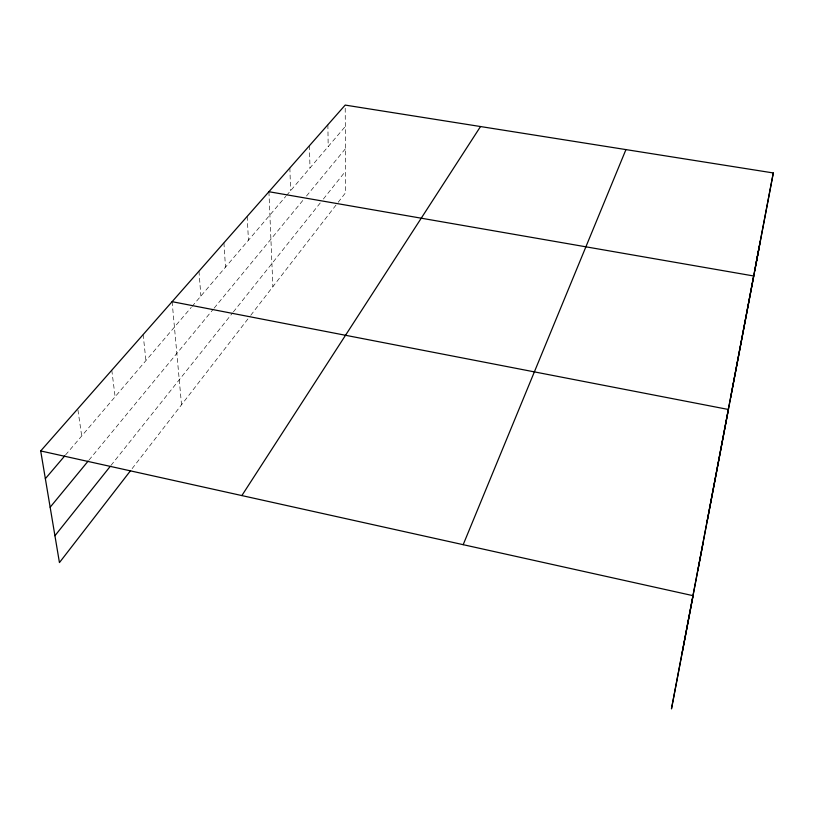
<?xml version="1.0" encoding="UTF-8"?>
<svg xmlns="http://www.w3.org/2000/svg" width="814" height="814" viewBox="0 0 814 814"><rect width="100%" height="100%" fill="white"/><g stroke="black" fill="none" stroke-linecap="round" stroke-linejoin="round"><path stroke-width="0.61" stroke-dasharray="4.07 3.05" d="M132.133 468.62L249.99 316.27M250.753 315.293L337.413 203.256M338.176 202.289L345.716 192.531L345.187 105.087M110.999 465.415L232.58 312.922M233.343 311.955L320.309 202.879M323.402 199.003L345.584 171.174M88.97 460.103L213.37 309.066M214.184 308.089L303.307 199.878M306.502 196.001L345.451 148.718M65.547 454.965L191.27 307.346M192.073 306.41L285.806 196.337M286.609 195.401L345.309 126.465M77.951 410.073L81.705 435.999M111.793 370.187L115.12 396.764M143.142 334.585L145.93 360.582M172.11 301.679L181.532 404.772M198.972 271.174L200.885 296.062M223.931 242.816L225.488 267.165M247.191 216.392L248.443 240.222M268.925 191.717L272.883 286.681M289.865 167.928L290.588 190.73M309.473 145.645L309.971 167.969M327.879 124.746L328.184 146.581"/><path stroke-width="1.22" d="M760.296 241.117L671.458 708.913L693.09 595.685L40.7 450.946L59.442 562.596L130.596 470.604M682.152 652.94L773.3 172.955L345.187 105.087L40.7 450.946M756.104 263.085L773.3 172.955M730.606 397.781L753.754 275.997L268.925 191.717M754.659 271.062L759.157 247.517M707.142 521.469L728.418 409.483L172.11 301.679M697.863 570.329L703.164 542.562M463.186 544.678L625.946 149.593M241.86 495.573L480.514 126.546M54.935 535.744L110.216 466.402M50.153 507.234L88.166 461.07M45.36 478.683L64.744 455.911"/></g></svg>
